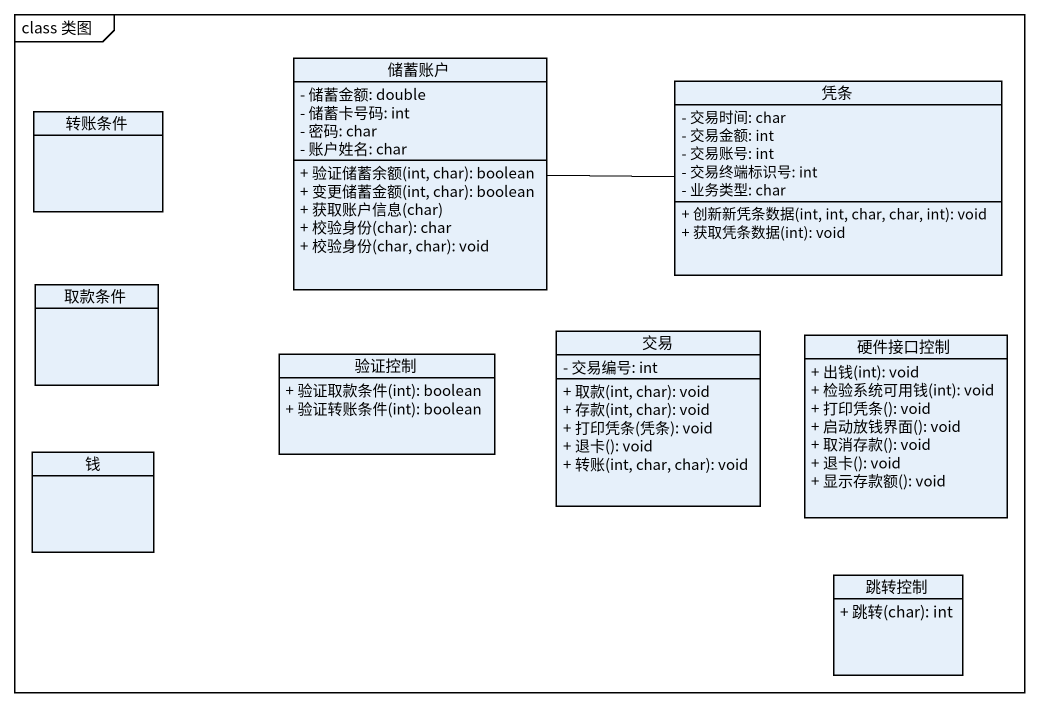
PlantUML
@startuml
mainframe class 类图
hide circle
hide empty members
skinparam classAttributeIconSize 0
class 储蓄账户 {
  - 储蓄金额: double
  - 储蓄卡号码: int
  - 密码: char
  - 账户姓名: char
  + 验证储蓄余额(int, char): boolean
  + 变更储蓄金额(int, char): boolean
  + 获取账户信息(char)
  + 校验身份(char): char
  + 校验身份(char, char): void
}
class 凭条 {
  - 交易时间: char
  - 交易金额: int
  - 交易账号: int
  - 交易终端标识号: int
  - 业务类型: char
  + 创新新凭条数据(int, int, char, char, int): void
  + 获取凭条数据(int): void
}
class 转账条件
class 取款条件
class 验证控制 {
  + 验证取款条件(int): boolean
  + 验证转账条件(int): boolean
}
class 交易 {
  - 交易编号: int
  + 取款(int, char): void
  + 存款(int, char): void
  + 打印凭条(凭条): void
  + 退卡(): void
  + 转账(int, char, char): void
}
class 硬件接口控制 {
  + 出钱(int): void
  + 检验系统可用钱(int): void
  + 打印凭条(): void
  + 启动放钱界面(): void
  + 取消存款(): void
  + 退卡(): void
  + 显示存款额(): void
}
class 钱
class 跳转控制 {
  + 跳转(char): int
}
储蓄账户 -right- 凭条
@enduml
